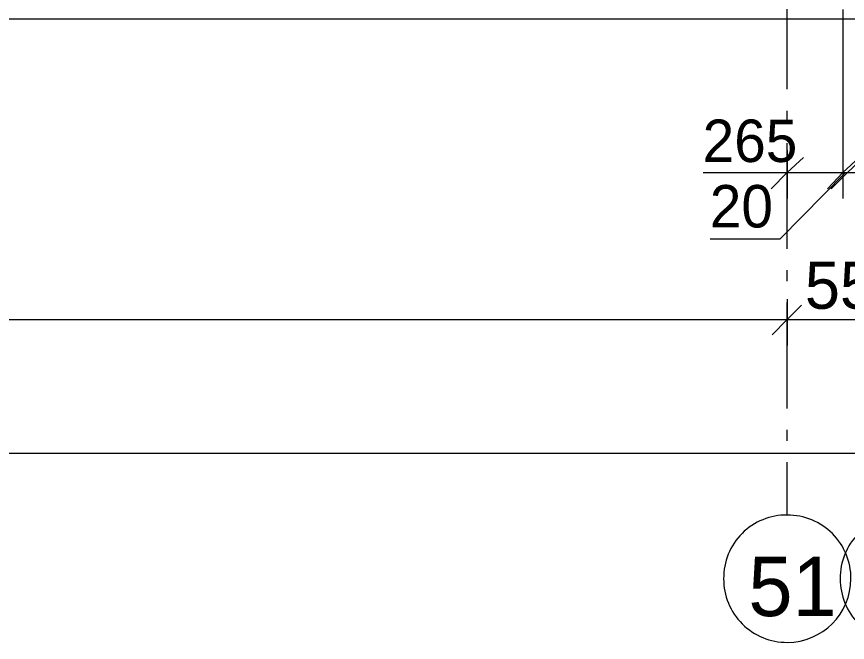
# Model space of a CAD drawing. Header units: millimetres. Extents: x -28928 to 100580, y -22867 to 36490.
# Drawn here: x 48743 to 52663, y 13356 to 16310 of the extents above; entities that cross this region are included whole.
import ezdxf

# ---------------------------------------------------------------- set-up
doc = ezdxf.new("R2010")
doc.units = ezdxf.units.MM
doc.layers.add('PDF _Геометрия', color=7, linetype='Continuous', true_color=0x8f8e8d)
doc.layers.add('PDF _Текст', color=7, linetype='Continuous')

msp = doc.modelspace()

# ---------------------------------------------------------------- linework, layer by layer
at = {"layer": 'PDF _Геометрия', "color": 7, "lineweight": 9}
for points in [[(52379.13236150087, 15966.81292651504), (52379.13236150087, 16466.04369574581)], [(52641.44005380855, 16343.3513880535), (52641.44005380855, 15573.35138805349), (52641.44005380855, 15450.65908036119)], [(82117.20928457812, 14536.81292651502), (82117.20928457812, 16296.81292651504), (63269.13236150099, 16296.81292651504), (-22471.63686926922, 16296.81292651504)], [(52379.13236150087, 15810.27446497657), (52379.13236150087, 15865.27446497657)], [(52379.13236150087, 15213.7360034381), (52379.13236150087, 15712.96677266888)], [(52379.13236150087, 15679.12061882273), (52379.13236150087, 15573.35138805349), (52379.13236150087, 15450.65908036119)], [(51981.44005380855, 15573.35138805349), (52421.44005380856, 15573.35138805349), (52510.28620765472, 15573.35138805349)], [(52015.2862076547, 15260.27446497657), (52345.2862076547, 15260.27446497657), (52654.13236150086, 15573.35138805349)], [(52256.44005380855, 15573.35138805349), (52641.44005380855, 15573.35138805349), (52662.5938999624, 15573.35138805349), (53047.5938999624, 15573.35138805349)], [(52379.13236150087, 15061.42831113041), (52379.13236150087, 15112.19754189964)], [(52379.13236150087, 14976.81292651502), (52379.13236150087, 14879.50523420734), (52379.13236150087, 14756.81292651502)], [(19467.97851534664, 14947.19754189963), (19400.28620765432, 14879.50523420734), (52379.13236150087, 14879.50523420734), (52307.20928457778, 14807.58215728425)], [(52379.13236150087, 14460.65908036117), (52379.13236150087, 14959.88984959195)], [(52446.82466919317, 14947.19754189963), (52379.13236150087, 14879.50523420734), (52929.13236150087, 14879.50523420734), (52857.20928457778, 14807.58215728425)], [(52379.13236150087, 14308.35138805348), (52379.13236150087, 14359.12061882271)], [(-21642.40610003844, 14249.1206188227), (82028.36313073197, 14249.1206188227)], [(52379.13236150087, 13957.19754189963), (52379.13236150087, 14206.81292651502)]]:
    msp.add_lwpolyline(points, dxfattribs=at)
at = {"layer": 'PDF _Геометрия', "color": 7, "lineweight": 18}
for points in [[(52455.28620765472, 15645.27446497657), (52379.13236150087, 15573.35138805349), (52302.97851534701, 15497.19754189965)], [(52717.5938999624, 15645.27446497657), (52641.44005380855, 15573.35138805349), (52569.51697688548, 15497.19754189965)], [(52738.74774611625, 15645.27446497657), (52662.5938999624, 15573.35138805349), (52586.44005380856, 15497.19754189965)]]:
    msp.add_lwpolyline(points, dxfattribs=at)
for points in [[(52379.13236150087, 13957.19754189936, 0.4225352112682266), (52078.74774611543, 13656.81292651502, 0.4172634351369282), (52379.13236150087, 13356.42831113002, 0.4119718309860838), (52679.51697688547, 13656.81292651501, 0.4172634351381653)], [(52929.13236150087, 13957.19754189898, 0.4225352112658748), (52628.74774611638, 13656.81292651501, 0.4172634351377869), (52929.13236150087, 13356.4283111297, 0.4119718309861622), (53229.5169768855, 13656.81292651501, 0.4172634351376536)]]:
    msp.add_lwpolyline(points, format="xyb", close=True, dxfattribs=at)

# ---------------------------------------------------------------- texts
at = {"layer": 'PDF _Текст', "attachment_point": 4, "style": ''}
for s, insert, char_height in [('265', (51979.64435062432, 15722.02356145196), 200.3014904908337), ('20', (52013.48835263924, 15413.18413207849), 200.3014904908337), ('550', (52461.90416468657, 15040.42885886927), 222.5634157413665), ('51 52', (52195.41277445684, 13618.47724572938), 280.1272685734552)]:
    msp.add_mtext(s, dxfattribs=dict(at, insert=insert, char_height=char_height))

doc.saveas('drawing.dxf')
